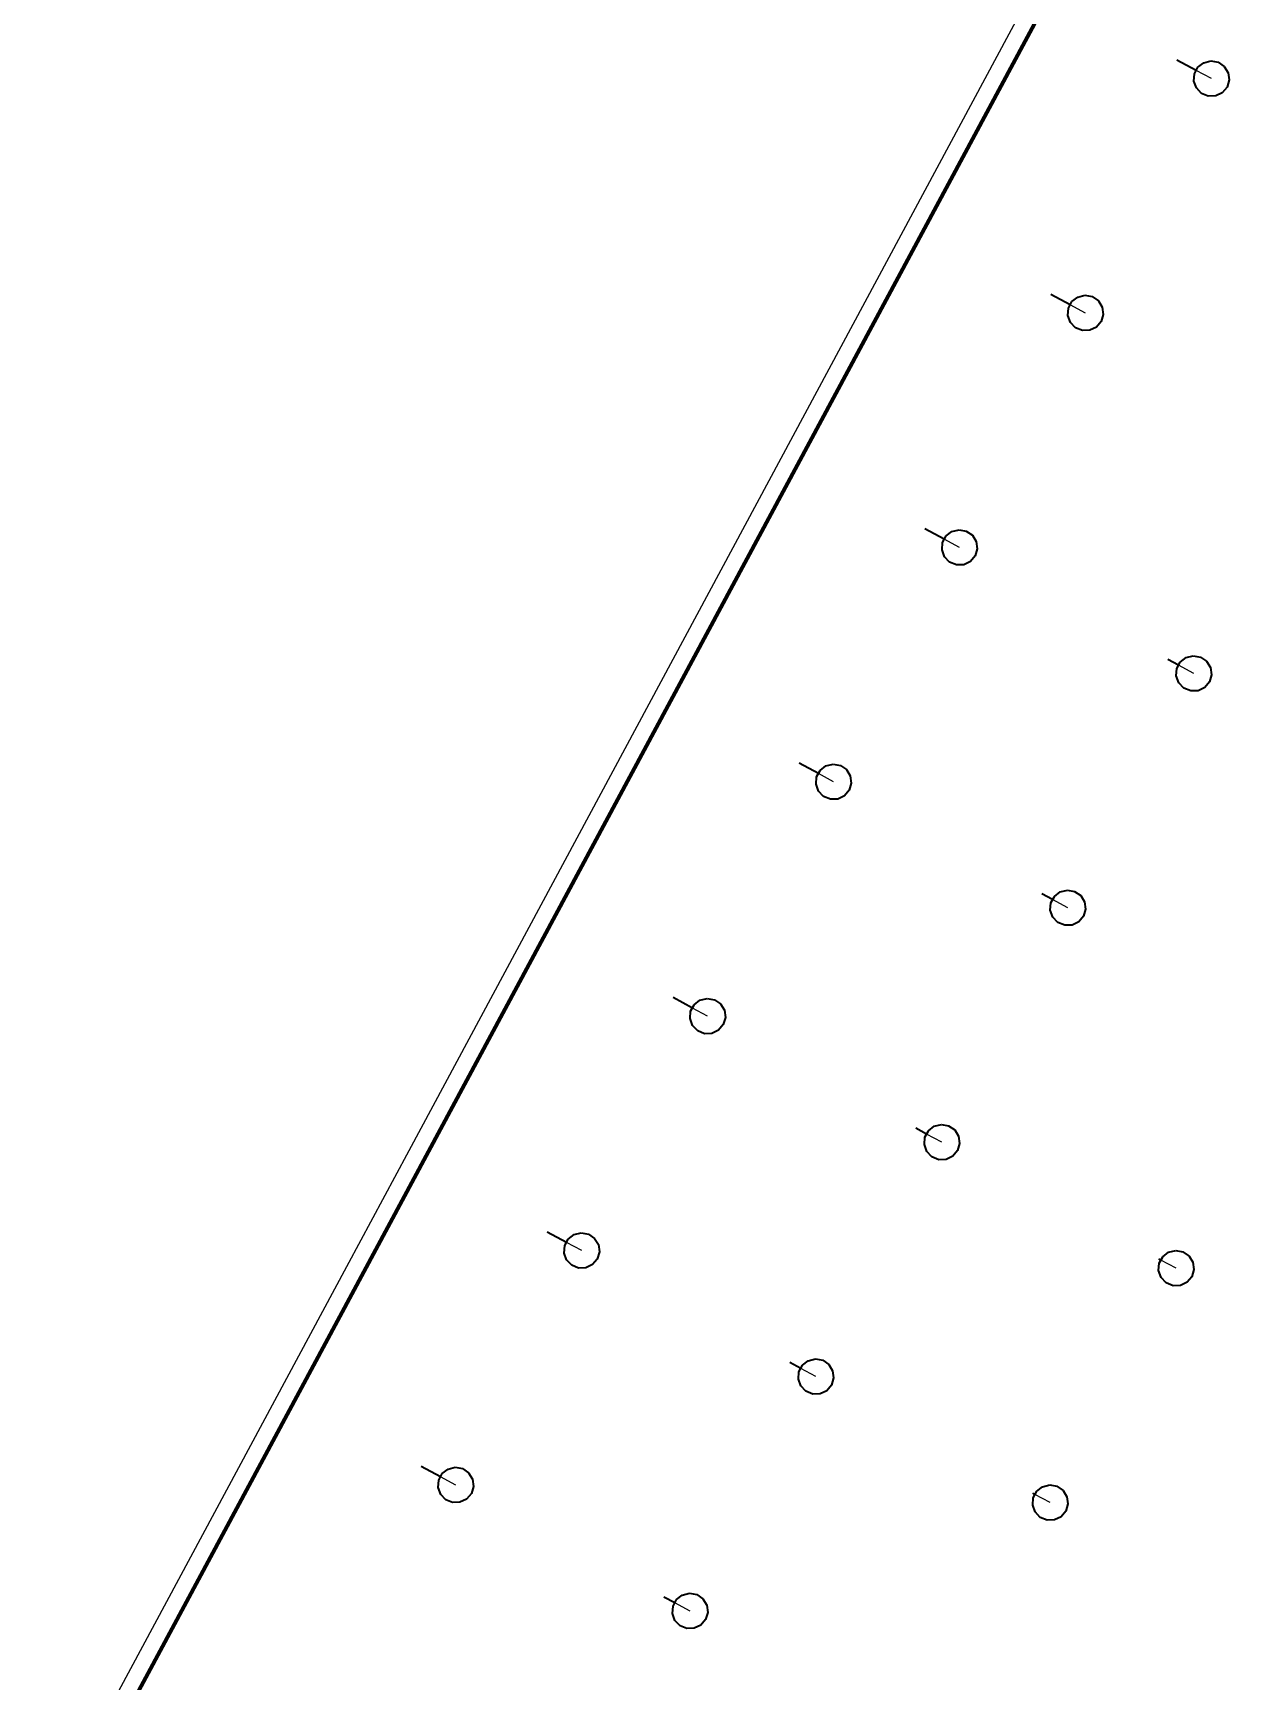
# Model space of a CAD drawing. Header units: metres. Extents: x 2711799 to 2711985, y 1236908 to 1237087.
# Drawn here: x 2711826.75 to 2711833.6, y 1236979.46 to 1236988.75 of the extents above; entities that cross this region are included whole.
import ezdxf

# ---------------------------------------------------------------- set-up
doc = ezdxf.new("R2010")
doc.units = ezdxf.units.M
doc.linetypes.add('AUSGEZOGEN', pattern=[0])
doc.linetypes.add('VERDECKT2_S2', pattern=[0.18, 0.1, -0.08])
for name, color, linetype, lineweight in [('XR$9$Beton Ansicht', 7, 'AUSGEZOGEN', 35), ('XR$9$Beton verdeckt vorne', 7, 'VERDECKT2_S2', 25), ('XR$9$STANDARD_1', 7, 'AUSGEZOGEN', 13)]:
    doc.layers.add(name, color=color, linetype=linetype, lineweight=lineweight)

msp = doc.modelspace()

# ---------------------------------------------------------------- linework, layer by layer
at = {"layer": 'XR$9$Beton Ansicht', "transparency": 33554687}
for p, q in [((2711833.3087, 1236988.542, 640.05), (2711833.1998, 1236988.6005, 640.05)), ((2711833.3185, 1236988.5603, 640.05), (2711833.3514, 1236988.5857, 640.05)), ((2711833.3514, 1236988.5857, 640.05), (2711833.3918, 1236988.5956, 640.05)), ((2711833.3918, 1236988.5956, 640.05), (2711833.4327, 1236988.5882, 640.05)), ((2711833.4327, 1236988.5882, 640.05), (2711833.4671, 1236988.5648, 640.05)), ((2711833.2957, 1236988.4822, 640.05), (2711833.2988, 1236988.5237, 640.05)), ((2711833.2988, 1236988.5237, 640.05), (2711833.3185, 1236988.5603, 640.05)), ((2711833.4671, 1236988.5648, 640.05), (2711833.4889, 1236988.5294, 640.05)), ((2711833.4889, 1236988.5294, 640.05), (2711833.4945, 1236988.4882, 640.05)), ((2711833.3098, 1236988.4431, 640.05), (2711833.2957, 1236988.4822, 640.05)), ((2711833.3385, 1236988.413, 640.05), (2711833.3098, 1236988.4431, 640.05)), ((2711833.377, 1236988.3973, 640.05), (2711833.3385, 1236988.413, 640.05)), ((2711833.4186, 1236988.3985, 640.05), (2711833.377, 1236988.3973, 640.05)), ((2711833.456, 1236988.4166, 640.05), (2711833.4186, 1236988.3985, 640.05)), ((2711833.4829, 1236988.4483, 640.05), (2711833.456, 1236988.4166, 640.05)), ((2711833.4945, 1236988.4882, 640.05), (2711833.4829, 1236988.4483, 640.05)), ((2711832.5983, 1236987.2208, 640.05), (2711832.4895, 1236987.2794, 640.05)), ((2711832.5854, 1236987.161, 640.05), (2711832.5885, 1236987.2025, 640.05)), ((2711832.5885, 1236987.2025, 640.05), (2711832.6082, 1236987.2391, 640.05)), ((2711832.6082, 1236987.2391, 640.05), (2711832.6411, 1236987.2646, 640.05)), ((2711832.6411, 1236987.2646, 640.05), (2711832.6815, 1236987.2745, 640.05)), ((2711832.6815, 1236987.2745, 640.05), (2711832.7224, 1236987.2671, 640.05)), ((2711832.7224, 1236987.2671, 640.05), (2711832.7568, 1236987.2436, 640.05)), ((2711832.7568, 1236987.2436, 640.05), (2711832.7786, 1236987.2083, 640.05)), ((2711832.7786, 1236987.2083, 640.05), (2711832.7842, 1236987.1671, 640.05)), ((2711832.5995, 1236987.1219, 640.05), (2711832.5854, 1236987.161, 640.05)), ((2711832.6282, 1236987.0919, 640.05), (2711832.5995, 1236987.1219, 640.05)), ((2711832.7726, 1236987.1272, 640.05), (2711832.7457, 1236987.0954, 640.05)), ((2711832.7842, 1236987.1671, 640.05), (2711832.7726, 1236987.1272, 640.05)), ((2711832.6667, 1236987.0761, 640.05), (2711832.6282, 1236987.0919, 640.05)), ((2711832.7082, 1236987.0774, 640.05), (2711832.6667, 1236987.0761, 640.05)), ((2711832.7457, 1236987.0954, 640.05), (2711832.7082, 1236987.0774, 640.05)), ((2711831.888, 1236985.8997, 640.05), (2711831.7792, 1236985.9582, 640.05)), ((2711831.8782, 1236985.8814, 640.05), (2711831.8979, 1236985.918, 640.05)), ((2711831.8979, 1236985.918, 640.05), (2711831.9308, 1236985.9434, 640.05)), ((2711831.9308, 1236985.9434, 640.05), (2711831.9712, 1236985.9533, 640.05)), ((2711831.9712, 1236985.9533, 640.05), (2711832.0121, 1236985.9459, 640.05)), ((2711832.0121, 1236985.9459, 640.05), (2711832.0464, 1236985.9225, 640.05)), ((2711832.0464, 1236985.9225, 640.05), (2711832.0683, 1236985.8871, 640.05)), ((2711831.8751, 1236985.8399, 640.05), (2711831.8782, 1236985.8814, 640.05)), ((2711831.8891, 1236985.8007, 640.05), (2711831.8751, 1236985.8399, 640.05)), ((2711831.9179, 1236985.7707, 640.05), (2711831.8891, 1236985.8007, 640.05)), ((2711832.0623, 1236985.806, 640.05), (2711832.0354, 1236985.7743, 640.05)), ((2711832.0739, 1236985.8459, 640.05), (2711832.0623, 1236985.806, 640.05)), ((2711832.0683, 1236985.8871, 640.05), (2711832.0739, 1236985.8459, 640.05)), ((2711831.9564, 1236985.7549, 640.05), (2711831.9179, 1236985.7707, 640.05)), ((2711831.9979, 1236985.7562, 640.05), (2711831.9564, 1236985.7549, 640.05)), ((2711832.0354, 1236985.7743, 640.05), (2711831.9979, 1236985.7562, 640.05)), ((2711833.2519, 1236985.2331, 640.05), (2711833.2923, 1236985.243, 640.05)), ((2711833.2923, 1236985.243, 640.05), (2711833.3332, 1236985.2356, 640.05)), ((2711833.2092, 1236985.1894, 640.05), (2711833.1484, 1236985.222, 640.05)), ((2711833.1963, 1236985.1296, 640.05), (2711833.1994, 1236985.171, 640.05)), ((2711833.1994, 1236985.171, 640.05), (2711833.219, 1236985.2077, 640.05)), ((2711833.219, 1236985.2077, 640.05), (2711833.2519, 1236985.2331, 640.05)), ((2711833.3332, 1236985.2356, 640.05), (2711833.3676, 1236985.2122, 640.05)), ((2711833.3676, 1236985.2122, 640.05), (2711833.3895, 1236985.1768, 640.05)), ((2711833.3895, 1236985.1768, 640.05), (2711833.3951, 1236985.1356, 640.05)), ((2711833.2103, 1236985.0904, 640.05), (2711833.1963, 1236985.1296, 640.05)), ((2711833.2391, 1236985.0604, 640.05), (2711833.2103, 1236985.0904, 640.05)), ((2711833.2775, 1236985.0446, 640.05), (2711833.2391, 1236985.0604, 640.05)), ((2711833.3566, 1236985.064, 640.05), (2711833.3191, 1236985.0459, 640.05)), ((2711833.3834, 1236985.0957, 640.05), (2711833.3566, 1236985.064, 640.05)), ((2711833.3951, 1236985.1356, 640.05), (2711833.3834, 1236985.0957, 640.05)), ((2711833.3191, 1236985.0459, 640.05), (2711833.2775, 1236985.0446, 640.05)), ((2711831.1777, 1236984.5785, 640.05), (2711831.0688, 1236984.637, 640.05)), ((2711831.1679, 1236984.5602, 640.05), (2711831.1876, 1236984.5968, 640.05)), ((2711831.1876, 1236984.5968, 640.05), (2711831.2205, 1236984.6223, 640.05)), ((2711831.2205, 1236984.6223, 640.05), (2711831.2609, 1236984.6321, 640.05)), ((2711831.2609, 1236984.6321, 640.05), (2711831.3018, 1236984.6247, 640.05)), ((2711831.3018, 1236984.6247, 640.05), (2711831.3361, 1236984.6013, 640.05)), ((2711831.3361, 1236984.6013, 640.05), (2711831.358, 1236984.566, 640.05)), ((2711831.1648, 1236984.5187, 640.05), (2711831.1679, 1236984.5602, 640.05)), ((2711831.1788, 1236984.4796, 640.05), (2711831.1648, 1236984.5187, 640.05)), ((2711831.3636, 1236984.5248, 640.05), (2711831.352, 1236984.4848, 640.05)), ((2711831.358, 1236984.566, 640.05), (2711831.3636, 1236984.5248, 640.05)), ((2711831.2076, 1236984.4495, 640.05), (2711831.1788, 1236984.4796, 640.05)), ((2711831.2461, 1236984.4338, 640.05), (2711831.2076, 1236984.4495, 640.05)), ((2711831.2876, 1236984.4351, 640.05), (2711831.2461, 1236984.4338, 640.05)), ((2711831.3251, 1236984.4531, 640.05), (2711831.2876, 1236984.4351, 640.05)), ((2711831.352, 1236984.4848, 640.05), (2711831.3251, 1236984.4531, 640.05)), ((2711832.4989, 1236983.8682, 640.05), (2711832.4381, 1236983.9009, 640.05)), ((2711832.486, 1236983.8084, 640.05), (2711832.489, 1236983.8499, 640.05)), ((2711832.489, 1236983.8499, 640.05), (2711832.5087, 1236983.8865, 640.05)), ((2711832.5087, 1236983.8865, 640.05), (2711832.5416, 1236983.912, 640.05)), ((2711832.5416, 1236983.912, 640.05), (2711832.582, 1236983.9218, 640.05)), ((2711832.582, 1236983.9218, 640.05), (2711832.6229, 1236983.9144, 640.05)), ((2711832.6229, 1236983.9144, 640.05), (2711832.6573, 1236983.891, 640.05)), ((2711832.6573, 1236983.891, 640.05), (2711832.6792, 1236983.8556, 640.05)), ((2711832.6792, 1236983.8556, 640.05), (2711832.6848, 1236983.8144, 640.05)), ((2711832.5, 1236983.7693, 640.05), (2711832.486, 1236983.8084, 640.05)), ((2711832.5287, 1236983.7392, 640.05), (2711832.5, 1236983.7693, 640.05)), ((2711832.6731, 1236983.7745, 640.05), (2711832.6462, 1236983.7428, 640.05)), ((2711832.6848, 1236983.8144, 640.05), (2711832.6731, 1236983.7745, 640.05)), ((2711832.5672, 1236983.7235, 640.05), (2711832.5287, 1236983.7392, 640.05)), ((2711832.6088, 1236983.7247, 640.05), (2711832.5672, 1236983.7235, 640.05)), ((2711832.6462, 1236983.7428, 640.05), (2711832.6088, 1236983.7247, 640.05)), ((2711830.4674, 1236983.2574, 640.05), (2711830.3585, 1236983.3159, 640.05)), ((2711830.4773, 1236983.2757, 640.05), (2711830.5102, 1236983.3011, 640.05)), ((2711830.5102, 1236983.3011, 640.05), (2711830.5505, 1236983.311, 640.05)), ((2711830.5505, 1236983.311, 640.05), (2711830.5915, 1236983.3036, 640.05)), ((2711830.5915, 1236983.3036, 640.05), (2711830.6258, 1236983.2802, 640.05)), ((2711830.4545, 1236983.1976, 640.05), (2711830.4576, 1236983.239, 640.05)), ((2711830.4685, 1236983.1584, 640.05), (2711830.4545, 1236983.1976, 640.05)), ((2711830.4576, 1236983.239, 640.05), (2711830.4773, 1236983.2757, 640.05)), ((2711830.6258, 1236983.2802, 640.05), (2711830.6477, 1236983.2448, 640.05)), ((2711830.6533, 1236983.2036, 640.05), (2711830.6417, 1236983.1637, 640.05)), ((2711830.6477, 1236983.2448, 640.05), (2711830.6533, 1236983.2036, 640.05)), ((2711830.4973, 1236983.1284, 640.05), (2711830.4685, 1236983.1584, 640.05)), ((2711830.5358, 1236983.1126, 640.05), (2711830.4973, 1236983.1284, 640.05)), ((2711830.5773, 1236983.1139, 640.05), (2711830.5358, 1236983.1126, 640.05)), ((2711830.6148, 1236983.1319, 640.05), (2711830.5773, 1236983.1139, 640.05)), ((2711830.6417, 1236983.1637, 640.05), (2711830.6148, 1236983.1319, 640.05)), ((2711831.7886, 1236982.547, 640.05), (2711831.7278, 1236982.5797, 640.05)), ((2711831.7787, 1236982.5287, 640.05), (2711831.7984, 1236982.5654, 640.05)), ((2711831.7984, 1236982.5654, 640.05), (2711831.8313, 1236982.5908, 640.05)), ((2711831.8313, 1236982.5908, 640.05), (2711831.8717, 1236982.6007, 640.05)), ((2711831.8717, 1236982.6007, 640.05), (2711831.9126, 1236982.5933, 640.05)), ((2711831.9126, 1236982.5933, 640.05), (2711831.947, 1236982.5699, 640.05)), ((2711831.947, 1236982.5699, 640.05), (2711831.9689, 1236982.5345, 640.05)), ((2711831.7756, 1236982.4873, 640.05), (2711831.7787, 1236982.5287, 640.05)), ((2711831.7897, 1236982.4481, 640.05), (2711831.7756, 1236982.4873, 640.05)), ((2711831.9628, 1236982.4534, 640.05), (2711831.9359, 1236982.4216, 640.05)), ((2711831.9745, 1236982.4933, 640.05), (2711831.9628, 1236982.4534, 640.05)), ((2711831.9689, 1236982.5345, 640.05), (2711831.9745, 1236982.4933, 640.05)), ((2711831.8184, 1236982.4181, 640.05), (2711831.7897, 1236982.4481, 640.05)), ((2711831.8569, 1236982.4023, 640.05), (2711831.8184, 1236982.4181, 640.05)), ((2711831.8985, 1236982.4036, 640.05), (2711831.8569, 1236982.4023, 640.05)), ((2711831.9359, 1236982.4216, 640.05), (2711831.8985, 1236982.4036, 640.05)), ((2711829.7571, 1236981.9362, 640.05), (2711829.6482, 1236981.9947, 640.05)), ((2711829.7998, 1236981.98, 640.05), (2711829.8402, 1236981.9898, 640.05)), ((2711829.8402, 1236981.9898, 640.05), (2711829.8812, 1236981.9824, 640.05)), ((2711829.7442, 1236981.8764, 640.05), (2711829.7473, 1236981.9179, 640.05)), ((2711829.7473, 1236981.9179, 640.05), (2711829.767, 1236981.9545, 640.05)), ((2711829.767, 1236981.9545, 640.05), (2711829.7998, 1236981.98, 640.05)), ((2711829.8812, 1236981.9824, 640.05), (2711829.9155, 1236981.959, 640.05)), ((2711829.9155, 1236981.959, 640.05), (2711829.9374, 1236981.9236, 640.05)), ((2711829.9374, 1236981.9236, 640.05), (2711829.943, 1236981.8824, 640.05)), ((2711829.7582, 1236981.8373, 640.05), (2711829.7442, 1236981.8764, 640.05)), ((2711829.787, 1236981.8072, 640.05), (2711829.7582, 1236981.8373, 640.05)), ((2711829.8254, 1236981.7915, 640.05), (2711829.787, 1236981.8072, 640.05)), ((2711829.9045, 1236981.8108, 640.05), (2711829.867, 1236981.7927, 640.05)), ((2711829.9313, 1236981.8425, 640.05), (2711829.9045, 1236981.8108, 640.05)), ((2711829.943, 1236981.8824, 640.05), (2711829.9313, 1236981.8425, 640.05)), ((2711833.0968, 1236981.777, 640.05), (2711833.0999, 1236981.8184, 640.05)), ((2711833.1097, 1236981.8367, 640.05), (2711833.097, 1236981.8436, 640.05)), ((2711833.0999, 1236981.8184, 640.05), (2711833.1196, 1236981.855, 640.05)), ((2711833.1196, 1236981.855, 640.05), (2711833.1525, 1236981.8805, 640.05)), ((2711833.1525, 1236981.8805, 640.05), (2711833.1929, 1236981.8904, 640.05)), ((2711833.1929, 1236981.8904, 640.05), (2711833.2338, 1236981.883, 640.05)), ((2711833.2338, 1236981.883, 640.05), (2711833.2681, 1236981.8595, 640.05)), ((2711833.2681, 1236981.8595, 640.05), (2711833.29, 1236981.8242, 640.05)), ((2711833.29, 1236981.8242, 640.05), (2711833.2956, 1236981.783, 640.05)), ((2711829.867, 1236981.7927, 640.05), (2711829.8254, 1236981.7915, 640.05)), ((2711833.1108, 1236981.7378, 640.05), (2711833.0968, 1236981.777, 640.05)), ((2711833.1396, 1236981.7078, 640.05), (2711833.1108, 1236981.7378, 640.05)), ((2711833.2571, 1236981.7113, 640.05), (2711833.2196, 1236981.6933, 640.05)), ((2711833.284, 1236981.7431, 640.05), (2711833.2571, 1236981.7113, 640.05)), ((2711833.2956, 1236981.783, 640.05), (2711833.284, 1236981.7431, 640.05)), ((2711833.1781, 1236981.692, 640.05), (2711833.1396, 1236981.7078, 640.05)), ((2711833.2196, 1236981.6933, 640.05), (2711833.1781, 1236981.692, 640.05)), ((2711831.0783, 1236981.2259, 640.05), (2711831.0175, 1236981.2586, 640.05)), ((2711831.0684, 1236981.2076, 640.05), (2711831.0881, 1236981.2442, 640.05)), ((2711831.0881, 1236981.2442, 640.05), (2711831.121, 1236981.2696, 640.05)), ((2711831.121, 1236981.2696, 640.05), (2711831.1614, 1236981.2795, 640.05)), ((2711831.1614, 1236981.2795, 640.05), (2711831.2023, 1236981.2721, 640.05)), ((2711831.2023, 1236981.2721, 640.05), (2711831.2367, 1236981.2487, 640.05)), ((2711831.2367, 1236981.2487, 640.05), (2711831.2585, 1236981.2133, 640.05)), ((2711831.0653, 1236981.1661, 640.05), (2711831.0684, 1236981.2076, 640.05)), ((2711831.0794, 1236981.127, 640.05), (2711831.0653, 1236981.1661, 640.05)), ((2711831.2641, 1236981.1721, 640.05), (2711831.2525, 1236981.1322, 640.05)), ((2711831.2585, 1236981.2133, 640.05), (2711831.2641, 1236981.1721, 640.05)), ((2711831.1081, 1236981.0969, 640.05), (2711831.0794, 1236981.127, 640.05)), ((2711831.1466, 1236981.0812, 640.05), (2711831.1081, 1236981.0969, 640.05)), ((2711831.1882, 1236981.0824, 640.05), (2711831.1466, 1236981.0812, 640.05)), ((2711831.2256, 1236981.1005, 640.05), (2711831.1882, 1236981.0824, 640.05)), ((2711831.2525, 1236981.1322, 640.05), (2711831.2256, 1236981.1005, 640.05)), ((2711829.0468, 1236980.615, 640.05), (2711828.9379, 1236980.6736, 640.05)), ((2711829.0339, 1236980.5553, 640.05), (2711829.037, 1236980.5967, 640.05)), ((2711829.037, 1236980.5967, 640.05), (2711829.0566, 1236980.6333, 640.05)), ((2711829.0566, 1236980.6333, 640.05), (2711829.0895, 1236980.6588, 640.05)), ((2711829.0895, 1236980.6588, 640.05), (2711829.1299, 1236980.6687, 640.05)), ((2711829.1299, 1236980.6687, 640.05), (2711829.1708, 1236980.6613, 640.05)), ((2711829.1708, 1236980.6613, 640.05), (2711829.2052, 1236980.6378, 640.05)), ((2711829.2052, 1236980.6378, 640.05), (2711829.2271, 1236980.6025, 640.05)), ((2711829.2271, 1236980.6025, 640.05), (2711829.2327, 1236980.5613, 640.05)), ((2711829.0479, 1236980.5161, 640.05), (2711829.0339, 1236980.5553, 640.05)), ((2711829.0767, 1236980.4861, 640.05), (2711829.0479, 1236980.5161, 640.05)), ((2711829.221, 1236980.5214, 640.05), (2711829.1942, 1236980.4896, 640.05)), ((2711829.2327, 1236980.5613, 640.05), (2711829.221, 1236980.5214, 640.05)), ((2711832.3994, 1236980.5156, 640.05), (2711832.3867, 1236980.5224, 640.05)), ((2711832.3896, 1236980.4973, 640.05), (2711832.4093, 1236980.5339, 640.05)), ((2711832.4093, 1236980.5339, 640.05), (2711832.4422, 1236980.5593, 640.05)), ((2711832.4422, 1236980.5593, 640.05), (2711832.4826, 1236980.5692, 640.05)), ((2711832.4826, 1236980.5692, 640.05), (2711832.5235, 1236980.5618, 640.05)), ((2711832.5235, 1236980.5618, 640.05), (2711832.5578, 1236980.5384, 640.05)), ((2711832.5578, 1236980.5384, 640.05), (2711832.5797, 1236980.503, 640.05)), ((2711832.5797, 1236980.503, 640.05), (2711832.5853, 1236980.4618, 640.05)), ((2711829.1151, 1236980.4703, 640.05), (2711829.0767, 1236980.4861, 640.05)), ((2711829.1567, 1236980.4716, 640.05), (2711829.1151, 1236980.4703, 640.05)), ((2711829.1942, 1236980.4896, 640.05), (2711829.1567, 1236980.4716, 640.05)), ((2711832.3865, 1236980.4558, 640.05), (2711832.3896, 1236980.4973, 640.05)), ((2711832.4005, 1236980.4167, 640.05), (2711832.3865, 1236980.4558, 640.05)), ((2711832.4293, 1236980.3866, 640.05), (2711832.4005, 1236980.4167, 640.05)), ((2711832.5737, 1236980.4219, 640.05), (2711832.5468, 1236980.3902, 640.05)), ((2711832.5853, 1236980.4618, 640.05), (2711832.5737, 1236980.4219, 640.05)), ((2711832.4678, 1236980.3709, 640.05), (2711832.4293, 1236980.3866, 640.05)), ((2711832.5093, 1236980.3721, 640.05), (2711832.4678, 1236980.3709, 640.05)), ((2711832.5468, 1236980.3902, 640.05), (2711832.5093, 1236980.3721, 640.05)), ((2711830.3778, 1236979.923, 640.05), (2711830.4107, 1236979.9485, 640.05)), ((2711830.4107, 1236979.9485, 640.05), (2711830.4511, 1236979.9584, 640.05)), ((2711830.4511, 1236979.9584, 640.05), (2711830.492, 1236979.9509, 640.05)), ((2711830.492, 1236979.9509, 640.05), (2711830.5264, 1236979.9275, 640.05)), ((2711830.368, 1236979.9047, 640.05), (2711830.3072, 1236979.9374, 640.05)), ((2711830.355, 1236979.8449, 640.05), (2711830.3581, 1236979.8864, 640.05)), ((2711830.3581, 1236979.8864, 640.05), (2711830.3778, 1236979.923, 640.05)), ((2711830.5264, 1236979.9275, 640.05), (2711830.5482, 1236979.8922, 640.05)), ((2711830.5538, 1236979.851, 640.05), (2711830.5422, 1236979.8111, 640.05)), ((2711830.5482, 1236979.8922, 640.05), (2711830.5538, 1236979.851, 640.05)), ((2711830.3691, 1236979.8058, 640.05), (2711830.355, 1236979.8449, 640.05)), ((2711830.3978, 1236979.7758, 640.05), (2711830.3691, 1236979.8058, 640.05)), ((2711830.4363, 1236979.76, 640.05), (2711830.3978, 1236979.7758, 640.05)), ((2711830.4779, 1236979.7613, 640.05), (2711830.4363, 1236979.76, 640.05)), ((2711830.5153, 1236979.7793, 640.05), (2711830.4779, 1236979.7613, 640.05)), ((2711830.5422, 1236979.8111, 640.05), (2711830.5153, 1236979.7793, 640.05))]:
    msp.add_line(p, q, dxfattribs=at)
at = {"layer": 'XR$9$Beton Ansicht', "color": 7, "linetype": 'AUSGEZOGEN', "lineweight": 35, "transparency": 33554687}
for p, q in [((2711833.3087, 1236988.542, 640.05), (2711833.1998, 1236988.6005, 640.05)), ((2711833.3185, 1236988.5603, 640.05), (2711833.3514, 1236988.5857, 640.05)), ((2711833.3514, 1236988.5857, 640.05), (2711833.3918, 1236988.5956, 640.05)), ((2711833.3918, 1236988.5956, 640.05), (2711833.4327, 1236988.5882, 640.05)), ((2711833.4327, 1236988.5882, 640.05), (2711833.4671, 1236988.5648, 640.05)), ((2711833.2957, 1236988.4822, 640.05), (2711833.2988, 1236988.5237, 640.05)), ((2711833.2988, 1236988.5237, 640.05), (2711833.3185, 1236988.5603, 640.05)), ((2711833.4671, 1236988.5648, 640.05), (2711833.4889, 1236988.5294, 640.05)), ((2711833.4889, 1236988.5294, 640.05), (2711833.4945, 1236988.4882, 640.05)), ((2711833.3098, 1236988.4431, 640.05), (2711833.2957, 1236988.4822, 640.05)), ((2711833.3385, 1236988.413, 640.05), (2711833.3098, 1236988.4431, 640.05)), ((2711833.377, 1236988.3973, 640.05), (2711833.3385, 1236988.413, 640.05)), ((2711833.4186, 1236988.3985, 640.05), (2711833.377, 1236988.3973, 640.05)), ((2711833.456, 1236988.4166, 640.05), (2711833.4186, 1236988.3985, 640.05)), ((2711833.4829, 1236988.4483, 640.05), (2711833.456, 1236988.4166, 640.05)), ((2711833.4945, 1236988.4882, 640.05), (2711833.4829, 1236988.4483, 640.05)), ((2711832.5983, 1236987.2208, 640.05), (2711832.4895, 1236987.2794, 640.05)), ((2711832.5854, 1236987.161, 640.05), (2711832.5885, 1236987.2025, 640.05)), ((2711832.5885, 1236987.2025, 640.05), (2711832.6082, 1236987.2391, 640.05)), ((2711832.6082, 1236987.2391, 640.05), (2711832.6411, 1236987.2646, 640.05)), ((2711832.6411, 1236987.2646, 640.05), (2711832.6815, 1236987.2745, 640.05)), ((2711832.6815, 1236987.2745, 640.05), (2711832.7224, 1236987.2671, 640.05)), ((2711832.7224, 1236987.2671, 640.05), (2711832.7568, 1236987.2436, 640.05)), ((2711832.7568, 1236987.2436, 640.05), (2711832.7786, 1236987.2083, 640.05)), ((2711832.7786, 1236987.2083, 640.05), (2711832.7842, 1236987.1671, 640.05)), ((2711832.5995, 1236987.1219, 640.05), (2711832.5854, 1236987.161, 640.05)), ((2711832.6282, 1236987.0919, 640.05), (2711832.5995, 1236987.1219, 640.05)), ((2711832.7726, 1236987.1272, 640.05), (2711832.7457, 1236987.0954, 640.05)), ((2711832.7842, 1236987.1671, 640.05), (2711832.7726, 1236987.1272, 640.05)), ((2711832.6667, 1236987.0761, 640.05), (2711832.6282, 1236987.0919, 640.05)), ((2711832.7082, 1236987.0774, 640.05), (2711832.6667, 1236987.0761, 640.05)), ((2711832.7457, 1236987.0954, 640.05), (2711832.7082, 1236987.0774, 640.05)), ((2711831.888, 1236985.8997, 640.05), (2711831.7792, 1236985.9582, 640.05)), ((2711831.8782, 1236985.8814, 640.05), (2711831.8979, 1236985.918, 640.05)), ((2711831.8979, 1236985.918, 640.05), (2711831.9308, 1236985.9434, 640.05)), ((2711831.9308, 1236985.9434, 640.05), (2711831.9712, 1236985.9533, 640.05)), ((2711831.9712, 1236985.9533, 640.05), (2711832.0121, 1236985.9459, 640.05)), ((2711832.0121, 1236985.9459, 640.05), (2711832.0464, 1236985.9225, 640.05)), ((2711832.0464, 1236985.9225, 640.05), (2711832.0683, 1236985.8871, 640.05)), ((2711831.8751, 1236985.8399, 640.05), (2711831.8782, 1236985.8814, 640.05)), ((2711831.8891, 1236985.8007, 640.05), (2711831.8751, 1236985.8399, 640.05)), ((2711831.9179, 1236985.7707, 640.05), (2711831.8891, 1236985.8007, 640.05)), ((2711832.0623, 1236985.806, 640.05), (2711832.0354, 1236985.7743, 640.05)), ((2711832.0739, 1236985.8459, 640.05), (2711832.0623, 1236985.806, 640.05)), ((2711832.0683, 1236985.8871, 640.05), (2711832.0739, 1236985.8459, 640.05)), ((2711831.9564, 1236985.7549, 640.05), (2711831.9179, 1236985.7707, 640.05)), ((2711831.9979, 1236985.7562, 640.05), (2711831.9564, 1236985.7549, 640.05)), ((2711832.0354, 1236985.7743, 640.05), (2711831.9979, 1236985.7562, 640.05)), ((2711833.2519, 1236985.2331, 640.05), (2711833.2923, 1236985.243, 640.05)), ((2711833.2923, 1236985.243, 640.05), (2711833.3332, 1236985.2356, 640.05)), ((2711833.2092, 1236985.1894, 640.05), (2711833.1484, 1236985.222, 640.05)), ((2711833.1963, 1236985.1296, 640.05), (2711833.1994, 1236985.171, 640.05)), ((2711833.1994, 1236985.171, 640.05), (2711833.219, 1236985.2077, 640.05)), ((2711833.219, 1236985.2077, 640.05), (2711833.2519, 1236985.2331, 640.05)), ((2711833.3332, 1236985.2356, 640.05), (2711833.3676, 1236985.2122, 640.05)), ((2711833.3676, 1236985.2122, 640.05), (2711833.3895, 1236985.1768, 640.05)), ((2711833.3895, 1236985.1768, 640.05), (2711833.3951, 1236985.1356, 640.05)), ((2711833.2103, 1236985.0904, 640.05), (2711833.1963, 1236985.1296, 640.05)), ((2711833.2391, 1236985.0604, 640.05), (2711833.2103, 1236985.0904, 640.05)), ((2711833.2775, 1236985.0446, 640.05), (2711833.2391, 1236985.0604, 640.05)), ((2711833.3566, 1236985.064, 640.05), (2711833.3191, 1236985.0459, 640.05)), ((2711833.3834, 1236985.0957, 640.05), (2711833.3566, 1236985.064, 640.05)), ((2711833.3951, 1236985.1356, 640.05), (2711833.3834, 1236985.0957, 640.05)), ((2711833.3191, 1236985.0459, 640.05), (2711833.2775, 1236985.0446, 640.05)), ((2711831.1777, 1236984.5785, 640.05), (2711831.0688, 1236984.637, 640.05)), ((2711831.1679, 1236984.5602, 640.05), (2711831.1876, 1236984.5968, 640.05)), ((2711831.1876, 1236984.5968, 640.05), (2711831.2205, 1236984.6223, 640.05)), ((2711831.2205, 1236984.6223, 640.05), (2711831.2609, 1236984.6321, 640.05)), ((2711831.2609, 1236984.6321, 640.05), (2711831.3018, 1236984.6247, 640.05)), ((2711831.3018, 1236984.6247, 640.05), (2711831.3361, 1236984.6013, 640.05)), ((2711831.3361, 1236984.6013, 640.05), (2711831.358, 1236984.566, 640.05)), ((2711831.1648, 1236984.5187, 640.05), (2711831.1679, 1236984.5602, 640.05)), ((2711831.1788, 1236984.4796, 640.05), (2711831.1648, 1236984.5187, 640.05)), ((2711831.3636, 1236984.5248, 640.05), (2711831.352, 1236984.4848, 640.05)), ((2711831.358, 1236984.566, 640.05), (2711831.3636, 1236984.5248, 640.05)), ((2711831.2076, 1236984.4495, 640.05), (2711831.1788, 1236984.4796, 640.05)), ((2711831.2461, 1236984.4338, 640.05), (2711831.2076, 1236984.4495, 640.05)), ((2711831.2876, 1236984.4351, 640.05), (2711831.2461, 1236984.4338, 640.05)), ((2711831.3251, 1236984.4531, 640.05), (2711831.2876, 1236984.4351, 640.05)), ((2711831.352, 1236984.4848, 640.05), (2711831.3251, 1236984.4531, 640.05)), ((2711832.4989, 1236983.8682, 640.05), (2711832.4381, 1236983.9009, 640.05)), ((2711832.486, 1236983.8084, 640.05), (2711832.489, 1236983.8499, 640.05)), ((2711832.489, 1236983.8499, 640.05), (2711832.5087, 1236983.8865, 640.05)), ((2711832.5087, 1236983.8865, 640.05), (2711832.5416, 1236983.912, 640.05)), ((2711832.5416, 1236983.912, 640.05), (2711832.582, 1236983.9218, 640.05)), ((2711832.582, 1236983.9218, 640.05), (2711832.6229, 1236983.9144, 640.05)), ((2711832.6229, 1236983.9144, 640.05), (2711832.6573, 1236983.891, 640.05)), ((2711832.6573, 1236983.891, 640.05), (2711832.6792, 1236983.8556, 640.05)), ((2711832.6792, 1236983.8556, 640.05), (2711832.6848, 1236983.8144, 640.05)), ((2711832.5, 1236983.7693, 640.05), (2711832.486, 1236983.8084, 640.05)), ((2711832.5287, 1236983.7392, 640.05), (2711832.5, 1236983.7693, 640.05)), ((2711832.6731, 1236983.7745, 640.05), (2711832.6462, 1236983.7428, 640.05)), ((2711832.6848, 1236983.8144, 640.05), (2711832.6731, 1236983.7745, 640.05)), ((2711832.5672, 1236983.7235, 640.05), (2711832.5287, 1236983.7392, 640.05)), ((2711832.6088, 1236983.7247, 640.05), (2711832.5672, 1236983.7235, 640.05)), ((2711832.6462, 1236983.7428, 640.05), (2711832.6088, 1236983.7247, 640.05)), ((2711830.4674, 1236983.2574, 640.05), (2711830.3585, 1236983.3159, 640.05)), ((2711830.4773, 1236983.2757, 640.05), (2711830.5102, 1236983.3011, 640.05)), ((2711830.5102, 1236983.3011, 640.05), (2711830.5505, 1236983.311, 640.05)), ((2711830.5505, 1236983.311, 640.05), (2711830.5915, 1236983.3036, 640.05)), ((2711830.5915, 1236983.3036, 640.05), (2711830.6258, 1236983.2802, 640.05)), ((2711830.4545, 1236983.1976, 640.05), (2711830.4576, 1236983.239, 640.05)), ((2711830.4685, 1236983.1584, 640.05), (2711830.4545, 1236983.1976, 640.05)), ((2711830.4576, 1236983.239, 640.05), (2711830.4773, 1236983.2757, 640.05)), ((2711830.6258, 1236983.2802, 640.05), (2711830.6477, 1236983.2448, 640.05)), ((2711830.6533, 1236983.2036, 640.05), (2711830.6417, 1236983.1637, 640.05)), ((2711830.6477, 1236983.2448, 640.05), (2711830.6533, 1236983.2036, 640.05)), ((2711830.4973, 1236983.1284, 640.05), (2711830.4685, 1236983.1584, 640.05)), ((2711830.5358, 1236983.1126, 640.05), (2711830.4973, 1236983.1284, 640.05)), ((2711830.5773, 1236983.1139, 640.05), (2711830.5358, 1236983.1126, 640.05)), ((2711830.6148, 1236983.1319, 640.05), (2711830.5773, 1236983.1139, 640.05)), ((2711830.6417, 1236983.1637, 640.05), (2711830.6148, 1236983.1319, 640.05)), ((2711831.7886, 1236982.547, 640.05), (2711831.7278, 1236982.5797, 640.05)), ((2711831.7787, 1236982.5287, 640.05), (2711831.7984, 1236982.5654, 640.05)), ((2711831.7984, 1236982.5654, 640.05), (2711831.8313, 1236982.5908, 640.05)), ((2711831.8313, 1236982.5908, 640.05), (2711831.8717, 1236982.6007, 640.05)), ((2711831.8717, 1236982.6007, 640.05), (2711831.9126, 1236982.5933, 640.05)), ((2711831.9126, 1236982.5933, 640.05), (2711831.947, 1236982.5699, 640.05)), ((2711831.947, 1236982.5699, 640.05), (2711831.9689, 1236982.5345, 640.05)), ((2711831.7756, 1236982.4873, 640.05), (2711831.7787, 1236982.5287, 640.05)), ((2711831.7897, 1236982.4481, 640.05), (2711831.7756, 1236982.4873, 640.05)), ((2711831.9628, 1236982.4534, 640.05), (2711831.9359, 1236982.4216, 640.05)), ((2711831.9745, 1236982.4933, 640.05), (2711831.9628, 1236982.4534, 640.05)), ((2711831.9689, 1236982.5345, 640.05), (2711831.9745, 1236982.4933, 640.05)), ((2711831.8184, 1236982.4181, 640.05), (2711831.7897, 1236982.4481, 640.05)), ((2711831.8569, 1236982.4023, 640.05), (2711831.8184, 1236982.4181, 640.05)), ((2711831.8985, 1236982.4036, 640.05), (2711831.8569, 1236982.4023, 640.05)), ((2711831.9359, 1236982.4216, 640.05), (2711831.8985, 1236982.4036, 640.05)), ((2711829.7571, 1236981.9362, 640.05), (2711829.6482, 1236981.9947, 640.05)), ((2711829.7998, 1236981.98, 640.05), (2711829.8402, 1236981.9898, 640.05)), ((2711829.8402, 1236981.9898, 640.05), (2711829.8812, 1236981.9824, 640.05)), ((2711829.7442, 1236981.8764, 640.05), (2711829.7473, 1236981.9179, 640.05)), ((2711829.7473, 1236981.9179, 640.05), (2711829.767, 1236981.9545, 640.05)), ((2711829.767, 1236981.9545, 640.05), (2711829.7998, 1236981.98, 640.05)), ((2711829.8812, 1236981.9824, 640.05), (2711829.9155, 1236981.959, 640.05)), ((2711829.9155, 1236981.959, 640.05), (2711829.9374, 1236981.9236, 640.05)), ((2711829.9374, 1236981.9236, 640.05), (2711829.943, 1236981.8824, 640.05)), ((2711829.7582, 1236981.8373, 640.05), (2711829.7442, 1236981.8764, 640.05)), ((2711829.787, 1236981.8072, 640.05), (2711829.7582, 1236981.8373, 640.05)), ((2711829.8254, 1236981.7915, 640.05), (2711829.787, 1236981.8072, 640.05)), ((2711829.9045, 1236981.8108, 640.05), (2711829.867, 1236981.7927, 640.05)), ((2711829.9313, 1236981.8425, 640.05), (2711829.9045, 1236981.8108, 640.05)), ((2711829.943, 1236981.8824, 640.05), (2711829.9313, 1236981.8425, 640.05)), ((2711833.0968, 1236981.777, 640.05), (2711833.0999, 1236981.8184, 640.05)), ((2711833.1097, 1236981.8367, 640.05), (2711833.097, 1236981.8436, 640.05)), ((2711833.0999, 1236981.8184, 640.05), (2711833.1196, 1236981.855, 640.05)), ((2711833.1196, 1236981.855, 640.05), (2711833.1525, 1236981.8805, 640.05)), ((2711833.1525, 1236981.8805, 640.05), (2711833.1929, 1236981.8904, 640.05)), ((2711833.1929, 1236981.8904, 640.05), (2711833.2338, 1236981.883, 640.05)), ((2711833.2338, 1236981.883, 640.05), (2711833.2681, 1236981.8595, 640.05)), ((2711833.2681, 1236981.8595, 640.05), (2711833.29, 1236981.8242, 640.05)), ((2711833.29, 1236981.8242, 640.05), (2711833.2956, 1236981.783, 640.05)), ((2711829.867, 1236981.7927, 640.05), (2711829.8254, 1236981.7915, 640.05)), ((2711833.1108, 1236981.7378, 640.05), (2711833.0968, 1236981.777, 640.05)), ((2711833.1396, 1236981.7078, 640.05), (2711833.1108, 1236981.7378, 640.05)), ((2711833.2571, 1236981.7113, 640.05), (2711833.2196, 1236981.6933, 640.05)), ((2711833.284, 1236981.7431, 640.05), (2711833.2571, 1236981.7113, 640.05)), ((2711833.2956, 1236981.783, 640.05), (2711833.284, 1236981.7431, 640.05)), ((2711833.1781, 1236981.692, 640.05), (2711833.1396, 1236981.7078, 640.05)), ((2711833.2196, 1236981.6933, 640.05), (2711833.1781, 1236981.692, 640.05)), ((2711831.0783, 1236981.2259, 640.05), (2711831.0175, 1236981.2586, 640.05)), ((2711831.0684, 1236981.2076, 640.05), (2711831.0881, 1236981.2442, 640.05)), ((2711831.0881, 1236981.2442, 640.05), (2711831.121, 1236981.2696, 640.05)), ((2711831.121, 1236981.2696, 640.05), (2711831.1614, 1236981.2795, 640.05)), ((2711831.1614, 1236981.2795, 640.05), (2711831.2023, 1236981.2721, 640.05)), ((2711831.2023, 1236981.2721, 640.05), (2711831.2367, 1236981.2487, 640.05)), ((2711831.2367, 1236981.2487, 640.05), (2711831.2585, 1236981.2133, 640.05)), ((2711831.0653, 1236981.1661, 640.05), (2711831.0684, 1236981.2076, 640.05)), ((2711831.0794, 1236981.127, 640.05), (2711831.0653, 1236981.1661, 640.05)), ((2711831.2641, 1236981.1721, 640.05), (2711831.2525, 1236981.1322, 640.05)), ((2711831.2585, 1236981.2133, 640.05), (2711831.2641, 1236981.1721, 640.05)), ((2711831.1081, 1236981.0969, 640.05), (2711831.0794, 1236981.127, 640.05)), ((2711831.1466, 1236981.0812, 640.05), (2711831.1081, 1236981.0969, 640.05)), ((2711831.1882, 1236981.0824, 640.05), (2711831.1466, 1236981.0812, 640.05)), ((2711831.2256, 1236981.1005, 640.05), (2711831.1882, 1236981.0824, 640.05)), ((2711831.2525, 1236981.1322, 640.05), (2711831.2256, 1236981.1005, 640.05)), ((2711829.0468, 1236980.615, 640.05), (2711828.9379, 1236980.6736, 640.05)), ((2711829.0339, 1236980.5553, 640.05), (2711829.037, 1236980.5967, 640.05)), ((2711829.037, 1236980.5967, 640.05), (2711829.0566, 1236980.6333, 640.05)), ((2711829.0566, 1236980.6333, 640.05), (2711829.0895, 1236980.6588, 640.05)), ((2711829.0895, 1236980.6588, 640.05), (2711829.1299, 1236980.6687, 640.05)), ((2711829.1299, 1236980.6687, 640.05), (2711829.1708, 1236980.6613, 640.05)), ((2711829.1708, 1236980.6613, 640.05), (2711829.2052, 1236980.6378, 640.05)), ((2711829.2052, 1236980.6378, 640.05), (2711829.2271, 1236980.6025, 640.05)), ((2711829.2271, 1236980.6025, 640.05), (2711829.2327, 1236980.5613, 640.05)), ((2711829.0479, 1236980.5161, 640.05), (2711829.0339, 1236980.5553, 640.05)), ((2711829.0767, 1236980.4861, 640.05), (2711829.0479, 1236980.5161, 640.05)), ((2711829.221, 1236980.5214, 640.05), (2711829.1942, 1236980.4896, 640.05)), ((2711829.2327, 1236980.5613, 640.05), (2711829.221, 1236980.5214, 640.05)), ((2711832.3994, 1236980.5156, 640.05), (2711832.3867, 1236980.5224, 640.05)), ((2711832.3896, 1236980.4973, 640.05), (2711832.4093, 1236980.5339, 640.05)), ((2711832.4093, 1236980.5339, 640.05), (2711832.4422, 1236980.5593, 640.05)), ((2711832.4422, 1236980.5593, 640.05), (2711832.4826, 1236980.5692, 640.05)), ((2711832.4826, 1236980.5692, 640.05), (2711832.5235, 1236980.5618, 640.05)), ((2711832.5235, 1236980.5618, 640.05), (2711832.5578, 1236980.5384, 640.05)), ((2711832.5578, 1236980.5384, 640.05), (2711832.5797, 1236980.503, 640.05)), ((2711832.5797, 1236980.503, 640.05), (2711832.5853, 1236980.4618, 640.05)), ((2711829.1151, 1236980.4703, 640.05), (2711829.0767, 1236980.4861, 640.05)), ((2711829.1567, 1236980.4716, 640.05), (2711829.1151, 1236980.4703, 640.05)), ((2711829.1942, 1236980.4896, 640.05), (2711829.1567, 1236980.4716, 640.05)), ((2711832.3865, 1236980.4558, 640.05), (2711832.3896, 1236980.4973, 640.05)), ((2711832.4005, 1236980.4167, 640.05), (2711832.3865, 1236980.4558, 640.05)), ((2711832.4293, 1236980.3866, 640.05), (2711832.4005, 1236980.4167, 640.05)), ((2711832.5737, 1236980.4219, 640.05), (2711832.5468, 1236980.3902, 640.05)), ((2711832.5853, 1236980.4618, 640.05), (2711832.5737, 1236980.4219, 640.05)), ((2711832.4678, 1236980.3709, 640.05), (2711832.4293, 1236980.3866, 640.05)), ((2711832.5093, 1236980.3721, 640.05), (2711832.4678, 1236980.3709, 640.05)), ((2711832.5468, 1236980.3902, 640.05), (2711832.5093, 1236980.3721, 640.05)), ((2711830.3778, 1236979.923, 640.05), (2711830.4107, 1236979.9485, 640.05)), ((2711830.4107, 1236979.9485, 640.05), (2711830.4511, 1236979.9584, 640.05)), ((2711830.4511, 1236979.9584, 640.05), (2711830.492, 1236979.9509, 640.05)), ((2711830.492, 1236979.9509, 640.05), (2711830.5264, 1236979.9275, 640.05)), ((2711830.368, 1236979.9047, 640.05), (2711830.3072, 1236979.9374, 640.05)), ((2711830.355, 1236979.8449, 640.05), (2711830.3581, 1236979.8864, 640.05)), ((2711830.3581, 1236979.8864, 640.05), (2711830.3778, 1236979.923, 640.05)), ((2711830.5264, 1236979.9275, 640.05), (2711830.5482, 1236979.8922, 640.05)), ((2711830.5538, 1236979.851, 640.05), (2711830.5422, 1236979.8111, 640.05)), ((2711830.5482, 1236979.8922, 640.05), (2711830.5538, 1236979.851, 640.05)), ((2711830.3691, 1236979.8058, 640.05), (2711830.355, 1236979.8449, 640.05)), ((2711830.3978, 1236979.7758, 640.05), (2711830.3691, 1236979.8058, 640.05)), ((2711830.4363, 1236979.76, 640.05), (2711830.3978, 1236979.7758, 640.05)), ((2711830.4779, 1236979.7613, 640.05), (2711830.4363, 1236979.76, 640.05)), ((2711830.5153, 1236979.7793, 640.05), (2711830.4779, 1236979.7613, 640.05)), ((2711830.5422, 1236979.8111, 640.05), (2711830.5153, 1236979.7793, 640.05))]:
    msp.add_line(p, q, dxfattribs=at)
at = {"layer": 'XR$9$Beton verdeckt vorne', "transparency": 33554687}
for p, q in [((2711833.3947, 1236988.4957, 640.05), (2711833.3087, 1236988.542, 640.05)), ((2711832.6844, 1236987.1746, 640.05), (2711832.5983, 1236987.2208, 640.05)), ((2711831.9741, 1236985.8534, 640.05), (2711831.888, 1236985.8997, 640.05)), ((2711833.2953, 1236985.1431, 640.05), (2711833.2092, 1236985.1894, 640.05)), ((2711831.2638, 1236984.5322, 640.05), (2711831.1777, 1236984.5785, 640.05)), ((2711832.585, 1236983.8219, 640.05), (2711832.4989, 1236983.8682, 640.05)), ((2711830.5535, 1236983.2111, 640.05), (2711830.4674, 1236983.2574, 640.05)), ((2711831.8746, 1236982.5008, 640.05), (2711831.7886, 1236982.547, 640.05)), ((2711829.8432, 1236981.8899, 640.05), (2711829.7571, 1236981.9362, 640.05)), ((2711833.1958, 1236981.7905, 640.05), (2711833.1097, 1236981.8367, 640.05)), ((2711831.1643, 1236981.1796, 640.05), (2711831.0783, 1236981.2259, 640.05)), ((2711829.1329, 1236980.5688, 640.05), (2711829.0468, 1236980.615, 640.05)), ((2711832.4855, 1236980.4693, 640.05), (2711832.3994, 1236980.5156, 640.05)), ((2711830.454, 1236979.8584, 640.05), (2711830.368, 1236979.9047, 640.05))]:
    msp.add_line(p, q, dxfattribs=at)
at = {"layer": 'XR$9$Beton verdeckt vorne', "color": 7, "linetype": 'VERDECKT2_S2', "lineweight": 25, "transparency": 33554687}
for p, q in [((2711833.3947, 1236988.4957, 640.05), (2711833.3087, 1236988.542, 640.05)), ((2711832.6844, 1236987.1746, 640.05), (2711832.5983, 1236987.2208, 640.05)), ((2711831.9741, 1236985.8534, 640.05), (2711831.888, 1236985.8997, 640.05)), ((2711833.2953, 1236985.1431, 640.05), (2711833.2092, 1236985.1894, 640.05)), ((2711831.2638, 1236984.5322, 640.05), (2711831.1777, 1236984.5785, 640.05)), ((2711832.585, 1236983.8219, 640.05), (2711832.4989, 1236983.8682, 640.05)), ((2711830.5535, 1236983.2111, 640.05), (2711830.4674, 1236983.2574, 640.05)), ((2711831.8746, 1236982.5008, 640.05), (2711831.7886, 1236982.547, 640.05)), ((2711829.8432, 1236981.8899, 640.05), (2711829.7571, 1236981.9362, 640.05)), ((2711833.1958, 1236981.7905, 640.05), (2711833.1097, 1236981.8367, 640.05)), ((2711831.1643, 1236981.1796, 640.05), (2711831.0783, 1236981.2259, 640.05)), ((2711829.1329, 1236980.5688, 640.05), (2711829.0468, 1236980.615, 640.05)), ((2711832.4855, 1236980.4693, 640.05), (2711832.3994, 1236980.5156, 640.05)), ((2711830.454, 1236979.8584, 640.05), (2711830.368, 1236979.9047, 640.05))]:
    msp.add_line(p, q, dxfattribs=at)
at = {"layer": 'XR$9$STANDARD_1', "color": 211, "linetype": 'AUSGEZOGEN', "lineweight": 100, "transparency": 33554687}
for p, q in [((2711824.4551, 1236974.0351, 640.05), (2711842.0513, 1237006.7635, 640.05)), ((2711842.0513, 1237006.7635, 640.05), (2711824.4551, 1236974.0351, 640.05))]:
    msp.add_line(p, q, dxfattribs=at)
at = {"layer": 'XR$9$STANDARD_1', "color": 211, "linetype": 'AUSGEZOGEN', "lineweight": 25, "transparency": 33554687}
for p, q in [((2711824.4551, 1236974.0351, 640.05), (2711842.0513, 1237006.7635, 640.05)), ((2711842.0513, 1237006.7635, 640.05), (2711824.4551, 1236974.0351, 640.05))]:
    msp.add_line(p, q, dxfattribs=at)
at = {"layer": 'XR$9$STANDARD_1', "color": 5, "linetype": 'AUSGEZOGEN', "lineweight": 25, "transparency": 33554687, "elevation": 0}
msp.add_lwpolyline([(2711842.0106, 1237006.8989), (2711824.3197, 1236973.9944), (2711829.4512, 1236971.2355), (2711847.1421, 1237004.14), (2711842.0106, 1237006.8989)], dxfattribs=at)

doc.saveas('drawing.dxf')
